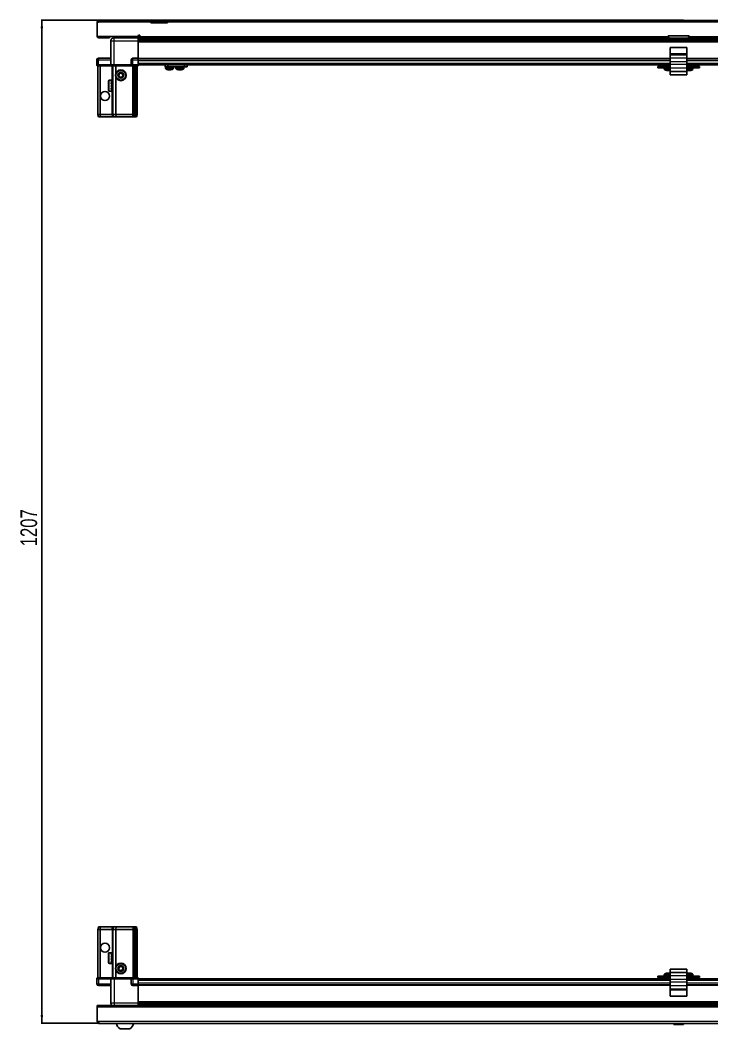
# Model space of a CAD drawing. Header units: millimetres. Extents: x 1219 to 5897, y -844 to 1914.
# Drawn here: x 1283 to 2115, y -844 to 369 of the extents above; entities that cross this region are included whole.
import ezdxf

# ---------------------------------------------------------------- set-up
doc = ezdxf.new("R2010")
doc.units = ezdxf.units.MM
doc.layers.add('FORMAT', color=7, linetype='Continuous')
doc.styles.add('SLDTEXTSTYLE0', font='TXT', dxfattribs={"width": 0.75})
doc.dimstyles.new('SLDDIMSTYLE0', dxfattribs={"dimtxt": 20, "dimasz": 10, "dimexe": 0, "dimexo": 0.0625, "dimgap": 5, "dimtad": 2, "dimdec": 1, "dimrnd": 1e-09, "dimzin": 12, "dimdsep": 46, "dimtxsty": 'SLDTEXTSTYLE0', "dimsah": 1, "dimcen": 0.09, "dimadec": 0, "dimazin": 3, "dimtfac": 1, "dimtofl": 0, "dimtmove": 0, "dimatfit": 3, "dimfxl": 0, "dimfrac": 2, "dimtolj": 1, "dimtzin": 12, "dimarcsym": 0})

# ---------------------------------------------------------------- blocks, each defined once
blk = doc.blocks.new('_D_10')
at = {"layer": 'FORMAT'}
for p, q in [((2068.9, 369.4), (1307.7, 369.4)), ((1308.7, 369.4), (1308.7, -837.6)), ((1377.2, -837.6), (1307.7, -837.6))]:
    blk.add_line(p, q, dxfattribs=at)
for points in [[(1308.7, 369.4), (1307.1, 359.4), (1310.2, 359.4)], [(1308.7, -837.6), (1310.2, -827.6), (1307.1, -827.6)]]:
    blk.add_solid(points, dxfattribs=at)
at = {"layer": 'FORMAT', "insert": (1282.9, -263.7), "char_height": 20, "attachment_point": 1, "rotation": 90, "style": 'SLDTEXTSTYLE0'}
blk.add_mtext('1207', dxfattribs=at)

msp = doc.modelspace()

# ---------------------------------------------------------------- linework, layer by layer
at = {"color": 7, "linetype": 'Continuous', "lineweight": 25}
for p, q in [((1376.16, 366.96), (1375.16, 366.96)), ((1375.16, 366.96), (1375.16, 366.06)), ((1375.16, 366.06), (1375.16, 349.56)), ((1376.16, 366.06), (1375.16, 366.06)), ((1376.16, 366.96), (1376.16, 366.06)), ((1376.76, 369.06), (1439.66, 369.06)), ((1400.02, 369.36), (1400.02, 369.06)), ((1400.02, 369.36), (1411.59, 369.36)), ((1411.59, 369.06), (1411.59, 369.36)), ((1439.66, 366.96), (1439.66, 369.06)), ((1439.66, 369.06), (1449.66, 369.06)), ((1449.66, 367.56), (1439.66, 367.56)), ((1439.66, 366.06), (1439.66, 366.96)), ((1459.66, 366.06), (1439.66, 366.06)), ((1449.66, 369.06), (1459.66, 369.06)), ((1459.66, 367.56), (1449.66, 367.56)), ((1459.66, 369.06), (1459.66, 366.96)), ((1459.66, 369.06), (2689.66, 369.06)), ((1459.66, 366.06), (1459.66, 366.96)), ((2068.87, 369.36), (2068.87, 369.06)), ((2068.87, 369.36), (2080.44, 369.36)), ((2080.44, 369.06), (2080.44, 369.36)), ((1375.16, 349.56), (1424.66, 349.56)), ((1377.26, 348.06), (1388.16, 348.06)), ((1390.16, 348.06), (1388.16, 348.06)), ((1390.16, 349.56), (1390.16, 348.06)), ((1391.66, 315.56), (1391.66, 344.56)), ((1395.41, 349.56), (1395.41, 348.06)), ((1424.66, 348.06), (1395.66, 348.06)), ((1421.91, 348.06), (1421.91, 349.56)), ((1424.66, 349.56), (1424.66, 350.41)), ((1424.66, 349.56), (1424.66, 348.06)), ((1424.66, 347.41), (1448.53, 347.41)), ((2724.66, 345.61), (1424.66, 345.61)), ((2724.66, 345.58), (1424.66, 345.58)), ((1424.66, 344.56), (1424.66, 323.56)), ((1426.66, 350.41), (1426.66, 349.66)), ((1426.66, 347.56), (1426.66, 349.66)), ((1426.66, 347.56), (2062.16, 347.56)), ((1443.16, 347.56), (1443.16, 347.41)), ((1443.32, 347.56), (1443.32, 347.41)), ((1443.53, 347.56), (1443.53, 347.41)), ((1444.08, 347.56), (1444.08, 347.41)), ((1444.49, 347.56), (1444.49, 347.41)), ((1445.38, 347.56), (1445.38, 347.41)), ((1445.96, 347.56), (1445.96, 347.41)), ((1447.1, 347.56), (1447.1, 347.41)), ((1447.8, 347.56), (1447.8, 347.41)), ((1448.53, 347.41), (1449.07, 347.41)), ((1449.07, 347.56), (1449.07, 347.41)), ((1449.07, 347.41), (1449.08, 347.41)), ((1449.08, 347.41), (1449.81, 347.41)), ((1449.26, 347.56), (1449.26, 347.41)), ((1449.76, 347.56), (1449.76, 347.41)), ((1449.81, 347.56), (1449.81, 347.41)), ((1449.81, 347.41), (1450.78, 347.41)), ((1449.81, 347.41), (1449.81, 347.41)), ((1450.78, 347.41), (2698.53, 347.41)), ((1451.1, 347.56), (1451.1, 347.41)), ((1451.12, 347.56), (1451.12, 347.41)), ((1451.81, 347.56), (1451.81, 347.41)), ((1452.99, 347.56), (1452.99, 347.41)), ((1453.6, 347.56), (1453.6, 347.41)), ((1454.55, 347.56), (1454.55, 347.41)), ((1455.01, 347.56), (1455.01, 347.41)), ((1455.63, 347.56), (1455.63, 347.41)), ((1455.89, 347.56), (1455.89, 347.41)), ((1456.13, 347.56), (1456.13, 347.41)), ((1456.16, 347.56), (1456.16, 347.41)), ((2087.16, 350.56), (2062.16, 350.56)), ((2062.16, 350.56), (2062.16, 349.66)), ((2062.16, 349.66), (2062.16, 347.56)), ((2084.16, 347.56), (2065.16, 347.56)), ((2087.16, 349.66), (2087.16, 350.56)), ((2087.16, 347.56), (2087.16, 349.66)), ((2087.16, 347.56), (2722.66, 347.56)), ((2084.66, 336.51), (2064.66, 336.51)), ((2064.66, 336.51), (2064.66, 328.78)), ((2064.66, 328.78), (2064.66, 327.34)), ((2084.66, 336.51), (2084.66, 328.78)), ((2084.66, 328.78), (2084.66, 327.34)), ((1374.66, 315.56), (1374.66, 321.56)), ((1374.66, 315.56), (1374.66, 315.22)), ((1374.66, 315.56), (1374.66, 315.56)), ((1374.66, 315.56), (1374.66, 315.22)), ((1376.66, 315.56), (1374.66, 315.56)), ((1391.66, 323.56), (1376.66, 323.56)), ((1376.66, 315.56), (1391.46, 315.56)), ((1391.46, 315.56), (1391.66, 315.56)), ((1391.66, 315.56), (1391.66, 314.36)), ((1391.66, 315.56), (1395.66, 315.56)), ((1395.66, 315.56), (1415.96, 315.56)), ((1415.96, 315.56), (1416.16, 315.56)), ((1416.16, 315.56), (1416.16, 321.56)), ((1416.16, 315.56), (1416.16, 314.36)), ((1418.16, 315.56), (1416.16, 315.56)), ((1416.16, 315.56), (1418.16, 315.56)), ((1424.66, 323.56), (1418.16, 323.56)), ((1418.16, 315.56), (1424.66, 315.56)), ((1424.66, 321.56), (1424.66, 323.56)), ((1424.66, 322.91), (2064.66, 322.91)), ((1424.66, 315.56), (1424.66, 321.56)), ((1424.66, 315.71), (2064.66, 315.71)), ((1424.66, 315.56), (1424.66, 315.22)), ((1457.11, 313.21), (1457.11, 315.71)), ((1460.11, 315.71), (1460.11, 313.21)), ((1480.31, 313.21), (1480.31, 315.71)), ((1483.31, 315.71), (1483.31, 313.21)), ((2059.66, 315.71), (2059.66, 313.71)), ((2064.66, 327.34), (2064.66, 323.57)), ((2064.66, 323.57), (2064.66, 319.24)), ((2064.66, 319.24), (2064.66, 316.01)), ((2064.66, 316.01), (2064.66, 311.69)), ((2084.66, 327.34), (2084.66, 323.57)), ((2084.66, 323.57), (2084.66, 319.24)), ((2084.66, 322.91), (2724.66, 322.91)), ((2084.66, 319.24), (2084.66, 316.01)), ((2084.66, 316.01), (2084.66, 311.69)), ((2084.66, 315.71), (2724.66, 315.71)), ((2089.66, 313.71), (2089.66, 315.71)), ((1374.66, 315.22), (1375.16, 314.36)), ((1374.66, 315.22), (1375.16, 314.36)), ((1375.16, 314.36), (1376.66, 314.36)), ((1376.16, 256.06), (1376.16, 314.36)), ((1391.46, 314.36), (1376.66, 314.36)), ((1378.66, 256.06), (1378.66, 314.36)), ((1391.66, 314.36), (1391.46, 314.36)), ((1395.66, 314.36), (1391.66, 314.36)), ((1394.16, 256.06), (1394.16, 314.36)), ((1415.96, 314.36), (1395.66, 314.36)), ((1397.66, 305.56), (1397.66, 314.36)), ((1416.16, 314.36), (1415.96, 314.36)), ((1416.16, 314.36), (1416.83, 314.36)), ((1424.66, 314.36), (1416.83, 314.36)), ((1418.16, 315.22), (1424.66, 315.22)), ((1419.16, 256.06), (1419.16, 314.36)), ((1420.16, 256.06), (1420.16, 314.36)), ((1421.66, 256.06), (1421.66, 314.36)), ((1423.16, 256.06), (1423.16, 314.36)), ((1424.66, 315.22), (1424.66, 314.36)), ((1460.11, 313.21), (1457.11, 313.21)), ((1457.46, 313.21), (1457.46, 311.3)), ((1480.31, 313.21), (1460.11, 313.21)), ((1466.96, 311.3), (1466.96, 313.21)), ((1469.91, 313.21), (1469.91, 311.3)), ((1469.96, 313.21), (1469.96, 311.3)), ((1479.46, 311.3), (1479.46, 313.21)), ((1483.31, 313.21), (1480.31, 313.21)), ((2049.66, 312.21), (2049.66, 313.71)), ((2049.66, 313.71), (2051.66, 313.71)), ((2051.66, 312.21), (2049.66, 312.21)), ((2051.66, 313.71), (2051.66, 312.21)), ((2051.66, 313.71), (2062.91, 313.71)), ((2051.66, 312.21), (2062.91, 312.21)), ((2057.41, 312.21), (2057.41, 310.3)), ((2062.91, 312.21), (2062.91, 313.71)), ((2062.91, 313.71), (2064.66, 313.71)), ((2064.66, 312.21), (2062.91, 312.21)), ((2064.66, 311.69), (2064.66, 307.71)), ((2084.66, 307.71), (2064.66, 307.71)), ((2064.66, 307.71), (2064.66, 303.71)), ((2084.66, 303.71), (2064.66, 303.71)), ((2084.66, 313.71), (2086.41, 313.71)), ((2086.41, 312.21), (2084.66, 312.21)), ((2084.66, 311.69), (2084.66, 307.71)), ((2084.66, 308.91), (2084.91, 308.83)), ((2084.66, 307.71), (2084.66, 303.71)), ((2086.41, 313.71), (2086.41, 312.21)), ((2086.41, 313.71), (2097.66, 313.71)), ((2086.41, 312.21), (2097.66, 312.21)), ((2091.91, 310.3), (2091.91, 312.21)), ((2097.66, 312.21), (2097.66, 313.71)), ((2097.66, 313.71), (2099.66, 313.71)), ((2099.66, 312.21), (2097.66, 312.21)), ((2099.66, 313.71), (2099.66, 312.21)), ((1388.96, 284.86), (1388.96, 296.26)), ((1392.66, 297.06), (1389.76, 297.06)), ((1392.16, 296.96), (1392.66, 296.96)), ((1392.16, 296.96), (1392.16, 296.8)), ((1392.16, 296.8), (1392.66, 296.8)), ((1392.16, 296.31), (1392.66, 296.31)), ((1392.16, 296.31), (1392.16, 295.93)), ((1392.16, 295.93), (1392.66, 295.93)), ((1392.16, 295.09), (1392.66, 295.09)), ((1392.16, 295.09), (1392.16, 294.53)), ((1392.16, 294.53), (1392.66, 294.53)), ((1392.16, 293.43), (1392.66, 293.43)), ((1392.16, 293.43), (1392.16, 292.75)), ((1392.16, 292.75), (1392.66, 292.75)), ((1392.16, 291.49), (1392.66, 291.49)), ((1392.16, 291.49), (1392.16, 290.75)), ((1392.66, 296.96), (1392.66, 297.06)), ((1392.66, 296.8), (1392.66, 296.96)), ((1392.66, 296.31), (1392.66, 296.8)), ((1392.66, 295.93), (1392.66, 296.31)), ((1392.66, 295.09), (1392.66, 295.93)), ((1392.66, 294.53), (1392.66, 295.09)), ((1392.76, 294.96), (1392.66, 294.96)), ((1392.66, 293.43), (1392.66, 294.53)), ((1392.66, 292.75), (1392.66, 293.43)), ((1392.66, 291.49), (1392.66, 292.75)), ((1392.66, 291.19), (1392.66, 291.49)), ((1392.76, 293.44), (1392.76, 294.96)), ((1392.76, 286.16), (1392.76, 293.44)), ((1393.64, 293.86), (1393.16, 294.56)), ((1393.16, 286.56), (1393.16, 294.56)), ((1394.12, 294.56), (1393.64, 293.86)), ((1393.64, 287.25), (1393.64, 293.86)), ((1394.16, 294.56), (1394.12, 294.56)), ((1394.12, 286.56), (1394.12, 294.56)), ((1397.66, 256.06), (1397.66, 300.56)), ((1389.76, 284.06), (1392.66, 284.06)), ((1392.16, 291.19), (1392.66, 291.19)), ((1392.16, 290.75), (1392.66, 290.75)), ((1392.16, 289.46), (1392.66, 289.46)), ((1392.16, 289.46), (1392.16, 288.74)), ((1392.16, 289.32), (1392.66, 289.32)), ((1392.16, 288.74), (1392.66, 288.74)), ((1392.16, 287.53), (1392.66, 287.53)), ((1392.16, 287.53), (1392.16, 286.9)), ((1392.16, 286.9), (1392.66, 286.9)), ((1392.16, 285.9), (1392.66, 285.9)), ((1392.16, 285.9), (1392.16, 285.42)), ((1392.16, 285.42), (1392.66, 285.42)), ((1392.16, 284.73), (1392.66, 284.73)), ((1392.16, 284.73), (1392.16, 284.44)), ((1392.16, 284.44), (1392.66, 284.44)), ((1392.16, 284.12), (1392.66, 284.12)), ((1392.16, 284.12), (1392.16, 284.06)), ((1392.16, 284.06), (1392.66, 284.06)), ((1392.66, 289.46), (1392.66, 290.75)), ((1392.66, 288.74), (1392.66, 289.32)), ((1392.66, 287.53), (1392.66, 288.74)), ((1392.66, 286.9), (1392.66, 287.53)), ((1392.66, 285.9), (1392.66, 286.9)), ((1392.66, 286.16), (1392.76, 286.16)), ((1392.66, 285.42), (1392.66, 285.9)), ((1392.66, 284.73), (1392.66, 285.42)), ((1392.66, 284.44), (1392.66, 284.73)), ((1392.66, 284.12), (1392.66, 284.44)), ((1392.66, 284.06), (1392.66, 284.12)), ((1392.66, 284.06), (1392.66, 284.06)), ((1393.16, 286.56), (1393.64, 287.25)), ((1393.64, 287.25), (1394.12, 286.56)), ((1394.12, 286.56), (1394.16, 286.56)), ((1378.66, 256.06), (1376.16, 256.06)), ((1376.16, 256.06), (1376.96, 253.06)), ((1393.16, 256.06), (1378.66, 256.06)), ((1378.66, 256.06), (1378.81, 253.06)), ((1394.16, 256.06), (1393.16, 256.06)), ((1397.66, 256.06), (1394.16, 256.06)), ((1394.16, 256.06), (1394.96, 253.06)), ((1418.16, 256.06), (1397.66, 256.06)), ((1397.99, 253.06), (1397.66, 256.06)), ((1419.16, 256.06), (1418.16, 256.06)), ((1420.16, 256.06), (1419.16, 256.06)), ((1419.96, 253.06), (1419.16, 256.06)), ((1421.66, 256.06), (1420.16, 256.06)), ((1420.7, 253.06), (1420.16, 256.06)), ((1421.2, 253.06), (1421.66, 256.06)), ((1423.16, 256.06), (1421.66, 256.06)), ((1422.35, 253.06), (1423.16, 256.06)), ((1376.96, 253.06), (1378.81, 253.06)), ((1378.81, 253.06), (1393.16, 253.06)), ((1393.16, 253.06), (1394.96, 253.06)), ((1394.96, 253.06), (1397.99, 253.06)), ((1397.99, 253.06), (1418.16, 253.06)), ((1418.16, 253.06), (1419.96, 253.06)), ((1419.96, 253.06), (1420.7, 253.06)), ((1420.7, 253.06), (1421.2, 253.06)), ((1421.2, 253.06), (1422.35, 253.06)), ((1376.16, -724.64), (1376.96, -721.64)), ((1376.16, -724.64), (1376.16, -782.94)), ((1378.66, -724.64), (1376.16, -724.64)), ((1376.96, -721.64), (1378.81, -721.64)), ((1378.66, -724.64), (1378.81, -721.64)), ((1378.66, -724.64), (1378.66, -782.94)), ((1393.16, -724.64), (1378.66, -724.64)), ((1378.81, -721.64), (1393.16, -721.64)), ((1393.16, -721.64), (1394.96, -721.64)), ((1394.16, -724.64), (1393.16, -724.64)), ((1394.16, -724.64), (1394.96, -721.64)), ((1397.66, -724.64), (1394.16, -724.64)), ((1394.16, -724.64), (1394.16, -782.94)), ((1394.96, -721.64), (1397.99, -721.64)), ((1397.99, -721.64), (1397.66, -724.64)), ((1397.66, -724.64), (1397.66, -769.14)), ((1418.16, -724.64), (1397.66, -724.64)), ((1397.99, -721.64), (1418.16, -721.64)), ((1418.16, -721.64), (1419.96, -721.64)), ((1419.16, -724.64), (1418.16, -724.64)), ((1419.96, -721.64), (1419.16, -724.64)), ((1419.16, -724.64), (1419.16, -782.94)), ((1420.16, -724.64), (1419.16, -724.64)), ((1419.96, -721.64), (1420.7, -721.64)), ((1420.7, -721.64), (1420.16, -724.64)), ((1420.16, -724.64), (1420.16, -782.94)), ((1421.66, -724.64), (1420.16, -724.64)), ((1420.7, -721.64), (1421.2, -721.64)), ((1421.2, -721.64), (1422.35, -721.64)), ((1421.2, -721.64), (1421.66, -724.64)), ((1421.66, -724.64), (1421.66, -782.94)), ((1423.16, -724.64), (1421.66, -724.64)), ((1422.35, -721.64), (1423.16, -724.64)), ((1423.16, -724.64), (1423.16, -782.94)), ((1388.96, -764.84), (1388.96, -753.44)), ((1392.16, -752.64), (1389.76, -752.64)), ((1392.16, -752.64), (1392.16, -752.65)), ((1392.16, -752.65), (1392.66, -752.65)), ((1392.16, -752.84), (1392.66, -752.84)), ((1392.16, -752.84), (1392.16, -753.06)), ((1392.16, -753.06), (1392.66, -753.06)), ((1392.16, -753.63), (1392.66, -753.63)), ((1392.16, -753.63), (1392.16, -754.06)), ((1392.16, -754.06), (1392.66, -754.06)), ((1392.16, -754.97), (1392.66, -754.97)), ((1392.16, -754.97), (1392.16, -755.56)), ((1392.16, -755.56), (1392.66, -755.56)), ((1392.16, -756.71), (1392.66, -756.71)), ((1392.16, -756.71), (1392.16, -757.41)), ((1392.16, -757.41), (1392.66, -757.41)), ((1392.16, -758.69), (1392.66, -758.69)), ((1392.16, -758.69), (1392.16, -759.43)), ((1392.16, -758.84), (1392.66, -758.84)), ((1392.16, -759.34), (1392.66, -759.34)), ((1392.16, -759.43), (1392.66, -759.43)), ((1392.16, -760.72), (1392.66, -760.72)), ((1392.16, -760.72), (1392.16, -761.42)), ((1392.16, -761.42), (1392.66, -761.42)), ((1392.16, -762.59), (1392.66, -762.59)), ((1392.16, -762.59), (1392.16, -763.19)), ((1392.16, -763.19), (1392.66, -763.19)), ((1392.16, -764.12), (1392.66, -764.12)), ((1392.16, -764.12), (1392.16, -764.57)), ((1392.16, -764.57), (1392.66, -764.57)), ((1392.66, -752.84), (1392.66, -752.65)), ((1392.66, -753.06), (1392.66, -752.84)), ((1392.66, -753.63), (1392.66, -753.06)), ((1392.66, -754.06), (1392.66, -753.63)), ((1392.66, -754.97), (1392.66, -754.06)), ((1392.76, -754.74), (1392.66, -754.74)), ((1392.66, -755.56), (1392.66, -754.97)), ((1392.66, -756.71), (1392.66, -755.56)), ((1392.66, -757.41), (1392.66, -756.71)), ((1392.66, -758.69), (1392.66, -757.41)), ((1392.66, -758.84), (1392.66, -758.69)), ((1392.66, -759.43), (1392.66, -759.34)), ((1392.66, -760.72), (1392.66, -759.43)), ((1392.66, -761.42), (1392.66, -760.72)), ((1392.66, -762.59), (1392.66, -761.42)), ((1392.66, -763.19), (1392.66, -762.59)), ((1392.66, -764.12), (1392.66, -763.19)), ((1392.66, -763.54), (1392.76, -763.54)), ((1392.66, -764.57), (1392.66, -764.12)), ((1392.66, -765.17), (1392.66, -764.57)), ((1392.76, -763.54), (1392.76, -754.74)), ((1393.64, -755.84), (1393.16, -755.14)), ((1393.16, -763.14), (1393.16, -755.14)), ((1393.16, -763.14), (1393.64, -762.45)), ((1394.12, -755.14), (1393.64, -755.84)), ((1393.64, -762.45), (1393.64, -755.84)), ((1393.64, -762.45), (1394.12, -763.14)), ((1394.16, -755.14), (1394.12, -755.14)), ((1394.12, -763.14), (1394.12, -755.14)), ((1394.12, -763.14), (1394.16, -763.14)), ((1389.76, -765.64), (1392.16, -765.64)), ((1392.16, -765.17), (1392.66, -765.17)), ((1392.16, -765.17), (1392.16, -765.41)), ((1392.16, -765.41), (1392.66, -765.41)), ((1392.16, -765.63), (1392.66, -765.63)), ((1392.16, -765.63), (1392.16, -765.64)), ((1392.16, -765.64), (1392.66, -765.64)), ((1392.66, -765.41), (1392.66, -765.17)), ((1392.66, -765.63), (1392.66, -765.41)), ((1392.66, -765.64), (1392.66, -765.63)), ((1397.66, -774.14), (1397.66, -782.94)), ((2064.66, -772.29), (2084.66, -772.29)), ((2064.66, -776.29), (2064.66, -772.29)), ((2064.66, -776.29), (2084.66, -776.29)), ((2064.66, -780.28), (2064.66, -776.29)), ((2084.66, -776.29), (2084.66, -772.29)), ((2084.66, -780.28), (2084.66, -776.29)), ((1375.16, -782.94), (1374.66, -783.81)), ((1374.66, -784.14), (1374.66, -783.81)), ((1374.66, -784.14), (1376.66, -784.14)), ((1374.66, -784.14), (1374.66, -790.14)), ((1376.66, -782.94), (1375.16, -782.94)), ((1376.66, -782.94), (1391.46, -782.94)), ((1391.46, -784.14), (1376.66, -784.14)), ((1376.66, -784.14), (1391.46, -784.14)), ((1391.46, -782.94), (1391.66, -782.94)), ((1391.66, -784.14), (1391.46, -784.14)), ((1391.66, -784.14), (1391.66, -782.94)), ((1391.66, -782.94), (1395.66, -782.94)), ((1395.66, -784.14), (1391.66, -784.14)), ((1391.66, -784.14), (1391.66, -813.14)), ((1395.66, -782.94), (1415.96, -782.94)), ((1415.96, -784.14), (1395.66, -784.14)), ((1415.96, -782.94), (1416.16, -782.94)), ((1416.16, -784.14), (1415.96, -784.14)), ((1416.16, -784.14), (1416.16, -782.94)), ((1416.83, -782.94), (1416.16, -782.94)), ((1416.16, -784.14), (1418.16, -784.14)), ((1416.16, -784.14), (1416.16, -790.14)), ((1416.83, -782.94), (1424.66, -782.94)), ((1424.66, -783.81), (1418.16, -783.81)), ((1424.66, -784.14), (1418.16, -784.14)), ((1418.16, -784.14), (1424.66, -784.14)), ((1424.66, -782.94), (1424.66, -783.81)), ((1424.66, -783.81), (1424.66, -783.81)), ((1424.66, -784.14), (1424.66, -783.81)), ((1424.66, -784.14), (1424.66, -784.14)), ((1424.66, -784.14), (1424.66, -790.14)), ((2064.66, -784.29), (1424.66, -784.29)), ((2049.66, -782.29), (2049.66, -780.79)), ((2049.66, -780.79), (2051.66, -780.79)), ((2051.66, -782.29), (2049.66, -782.29)), ((2051.66, -780.79), (2051.66, -782.29)), ((2062.91, -780.79), (2051.66, -780.79)), ((2062.91, -782.29), (2051.66, -782.29)), ((2057.41, -778.89), (2057.41, -780.79)), ((2059.66, -782.29), (2059.66, -784.29)), ((2062.91, -782.29), (2062.91, -780.79)), ((2062.91, -780.79), (2064.66, -780.79)), ((2064.66, -782.29), (2062.91, -782.29)), ((2063.33, -777.31), (2063.33, -777.31)), ((2064.66, -784.6), (2064.66, -780.28)), ((2064.66, -787.83), (2064.66, -784.6)), ((2064.66, -792.15), (2064.66, -787.83)), ((2084.66, -784.6), (2084.66, -780.28)), ((2084.66, -780.79), (2086.41, -780.79)), ((2086.41, -782.29), (2084.66, -782.29)), ((2724.66, -784.29), (2084.66, -784.29)), ((2084.66, -787.83), (2084.66, -784.6)), ((2084.66, -792.15), (2084.66, -787.83)), ((2086.41, -780.79), (2086.41, -782.29)), ((2097.66, -780.79), (2086.41, -780.79)), ((2097.66, -782.29), (2086.41, -782.29)), ((2088.33, -777.31), (2088.33, -777.31)), ((2089.66, -784.29), (2089.66, -782.29)), ((2091.91, -780.79), (2091.91, -778.89)), ((2097.66, -782.29), (2097.66, -780.79)), ((2097.66, -780.79), (2099.66, -780.79)), ((2099.66, -782.29), (2097.66, -782.29)), ((2099.66, -780.79), (2099.66, -782.29)), ((1391.66, -792.14), (1376.66, -792.14)), ((1424.66, -792.14), (1418.16, -792.14)), ((1424.66, -790.14), (1424.66, -792.14)), ((2064.66, -791.49), (1424.66, -791.49)), ((1424.66, -813.14), (1424.66, -792.14)), ((2064.66, -795.93), (2064.66, -792.15)), ((2064.66, -797.37), (2064.66, -795.93)), ((2064.66, -805.09), (2064.66, -797.37)), ((2724.66, -791.49), (2084.66, -791.49)), ((2084.66, -795.93), (2084.66, -792.15)), ((2084.66, -797.37), (2084.66, -795.93)), ((2084.66, -805.09), (2084.66, -797.37)), ((2064.66, -805.09), (2084.66, -805.09)), ((1375.16, -816.14), (2774.16, -816.14)), ((1375.16, -818.24), (1375.16, -816.14)), ((1375.16, -835.54), (1375.16, -818.24)), ((1390.16, -816.04), (1377.26, -816.04)), ((1390.16, -816.04), (1390.16, -816.14)), ((1424.66, -814.17), (2724.66, -814.17)), ((1424.66, -814.2), (2724.66, -814.2)), ((1448.53, -815.99), (1424.66, -815.99)), ((1443.16, -816.14), (1443.16, -815.99)), ((1443.2, -816.14), (1443.2, -815.99)), ((1443.47, -816.14), (1443.47, -815.99)), ((1443.73, -816.14), (1443.73, -815.99)), ((1444.38, -816.14), (1444.38, -815.99)), ((1444.84, -816.14), (1444.84, -815.99)), ((1445.81, -816.14), (1445.81, -815.99)), ((1446.43, -816.14), (1446.43, -815.99)), ((1447.62, -816.14), (1447.62, -815.99)), ((1448.28, -816.14), (1448.28, -815.99)), ((1448.33, -816.14), (1448.33, -815.99)), ((1449.62, -815.99), (1448.53, -815.99)), ((1450.35, -815.99), (1449.62, -815.99)), ((1449.62, -816.14), (1449.62, -815.99)), ((1449.62, -815.99), (1449.62, -815.99)), ((1449.63, -816.14), (1449.63, -815.99)), ((1450.13, -816.14), (1450.13, -815.99)), ((1450.36, -815.99), (1450.35, -815.99)), ((1450.36, -816.14), (1450.36, -815.99)), ((1450.78, -815.99), (1450.36, -815.99)), ((2698.53, -815.99), (1450.78, -815.99)), ((1451.63, -816.14), (1451.63, -815.99)), ((1452.32, -816.14), (1452.32, -815.99)), ((1453.45, -816.14), (1453.45, -815.99)), ((1454.02, -816.14), (1454.02, -815.99)), ((1454.9, -816.14), (1454.9, -815.99)), ((1455.3, -816.14), (1455.3, -815.99)), ((1455.83, -816.14), (1455.83, -815.99)), ((1456.02, -816.14), (1456.02, -815.99)), ((1456.16, -816.14), (1456.16, -815.99)), ((1377.26, -835.54), (1375.16, -835.54)), ((1377.26, -835.54), (1377.26, -837.64)), ((2772.06, -837.64), (1377.26, -837.64)), ((1402.66, -844.24), (1414.66, -844.24)), ((2069.86, -837.64), (2068.87, -838.63)), ((2068.87, -838.63), (2068.87, -839.14)), ((2080.44, -838.63), (2068.87, -838.63)), ((2080.44, -839.14), (2068.87, -839.14)), ((2080.44, -838.63), (2079.46, -837.64)), ((2080.44, -839.14), (2080.44, -838.63))]:
    msp.add_line(p, q, dxfattribs=at)
at = {"color": 8, "linetype": 'Continuous', "lineweight": 18}
for p, q in [((1439.66, 366.96), (1376.16, 366.96)), ((1449.66, 367.56), (1449.66, 369.06)), ((2689.66, 366.96), (1459.66, 366.96)), ((1377.26, 349.56), (1377.26, 348.06)), ((1388.16, 348.06), (1388.16, 349.56)), ((1395.66, 344.56), (1424.66, 344.56)), ((1395.66, 315.56), (1395.66, 344.56)), ((1424.66, 348.06), (1426.66, 348.06)), ((2724.66, 346.82), (1424.66, 346.82)), ((1424.66, 344.37), (2724.66, 344.37)), ((2724.66, 342.96), (1424.66, 342.96)), ((1426.66, 349.66), (2062.16, 349.66)), ((2062.16, 348.06), (2063.5, 348.06)), ((2085.82, 348.06), (2087.16, 348.06)), ((2087.16, 349.66), (2722.66, 349.66)), ((2084.66, 328.78), (2064.66, 328.78)), ((1374.66, 321.56), (1376.66, 321.56)), ((1376.66, 323.56), (1376.66, 321.56)), ((1376.66, 315.56), (1376.66, 321.56)), ((1376.66, 321.56), (1391.66, 321.56)), ((1376.66, 315.56), (1376.66, 314.36)), ((1391.46, 314.36), (1391.46, 315.56)), ((1395.66, 315.56), (1395.66, 314.36)), ((1415.96, 314.36), (1415.96, 315.56)), ((1416.16, 321.56), (1418.16, 321.56)), ((1418.16, 321.56), (1418.16, 323.56)), ((1418.16, 321.56), (1424.66, 321.56)), ((1418.16, 315.56), (1418.16, 321.56)), ((1418.16, 315.56), (1418.16, 315.22)), ((1424.66, 323.56), (2064.66, 323.56)), ((1424.66, 320.91), (2064.66, 320.91)), ((1424.66, 317.71), (2064.66, 317.71)), ((2084.66, 327.34), (2064.66, 327.34)), ((2084.66, 323.57), (2064.66, 323.57)), ((2084.66, 319.24), (2064.66, 319.24)), ((2084.66, 316.01), (2064.66, 316.01)), ((2084.66, 323.56), (2724.66, 323.56)), ((2084.66, 320.91), (2724.66, 320.91)), ((2084.66, 317.71), (2724.66, 317.71)), ((1393.16, 294.56), (1393.16, 314.36)), ((1418.16, 256.06), (1418.16, 314.36)), ((1466.96, 311.3), (1457.46, 311.3)), ((1466.76, 310.93), (1457.65, 310.93)), ((1469.96, 311.3), (1469.91, 311.3)), ((1479.46, 311.3), (1469.96, 311.3)), ((1470.15, 310.93), (1470.1, 310.93)), ((1479.26, 310.93), (1470.15, 310.93)), ((2064.66, 310.3), (2057.41, 310.3)), ((2064.66, 309.93), (2057.6, 309.93)), ((2084.66, 311.69), (2064.66, 311.69)), ((2091.91, 310.3), (2084.66, 310.3)), ((2091.71, 309.93), (2084.66, 309.93)), ((1389.76, 284.06), (1389.76, 297.06)), ((1393.16, 256.06), (1393.16, 286.56)), ((1393.16, 256.06), (1393.16, 253.06)), ((1418.16, 253.06), (1418.16, 256.06)), ((1393.16, -724.64), (1393.16, -721.64)), ((1393.16, -724.64), (1393.16, -755.14)), ((1418.16, -721.64), (1418.16, -724.64)), ((1418.16, -724.64), (1418.16, -782.94)), ((1389.76, -765.64), (1389.76, -752.64)), ((1393.16, -763.14), (1393.16, -782.94)), ((1376.66, -784.14), (1376.66, -782.94)), ((1376.66, -784.14), (1376.66, -790.14)), ((1391.46, -784.14), (1391.46, -782.94)), ((1395.66, -784.14), (1395.66, -782.94)), ((1395.66, -784.14), (1395.66, -813.14)), ((1415.96, -784.14), (1415.96, -782.94)), ((1418.16, -784.14), (1418.16, -783.81)), ((1418.16, -784.14), (1418.16, -790.14)), ((1424.66, -784.14), (1424.66, -783.81)), ((2064.66, -786.29), (1424.66, -786.29)), ((2057.41, -778.89), (2062.16, -778.89)), ((2057.6, -778.52), (2062.16, -778.52)), ((2062.16, -778.52), (2064.66, -778.52)), ((2062.16, -778.89), (2064.66, -778.89)), ((2064.66, -780.28), (2084.66, -780.28)), ((2064.66, -784.6), (2084.66, -784.6)), ((2064.66, -787.83), (2084.66, -787.83)), ((2084.66, -778.52), (2087.16, -778.52)), ((2084.66, -778.89), (2087.16, -778.89)), ((2724.66, -786.29), (2084.66, -786.29)), ((2087.16, -778.52), (2091.71, -778.52)), ((2087.16, -778.89), (2091.91, -778.89)), ((1374.66, -790.14), (1376.66, -790.14)), ((1376.66, -790.14), (1391.66, -790.14)), ((1376.66, -792.14), (1376.66, -790.14)), ((1416.16, -790.14), (1418.16, -790.14)), ((1418.16, -790.14), (1424.66, -790.14)), ((1418.16, -790.14), (1418.16, -792.14)), ((2064.66, -789.49), (1424.66, -789.49)), ((2064.66, -792.14), (1424.66, -792.14)), ((2064.66, -792.15), (2084.66, -792.15)), ((2064.66, -795.93), (2084.66, -795.93)), ((2064.66, -797.37), (2084.66, -797.37)), ((2724.66, -789.49), (2084.66, -789.49)), ((2724.66, -792.14), (2084.66, -792.14)), ((1424.66, -811.55), (2724.66, -811.55)), ((2724.66, -812.96), (1424.66, -812.96)), ((2774.16, -818.24), (1375.16, -818.24)), ((1377.26, -816.14), (1377.26, -816.04)), ((1395.66, -813.14), (1424.66, -813.14)), ((1424.66, -815.41), (2724.66, -815.41)), ((2772.06, -835.54), (1377.26, -835.54))]:
    msp.add_line(p, q, dxfattribs=at)
at = {"color": 7, "linetype": 'Continuous', "lineweight": 25, "flags": 128}
for points in [[(2064.66, -777.5), (2064.65, -777.49), (2064.33, -777.4)], [(2085.01, -777.39), (2084.69, -777.49), (2084.66, -777.5)], [(1377.26, -816.04), (1376.85, -816.09), (1376.62, -816.14)]]:
    msp.add_lwpolyline(points, dxfattribs=at)
at = {"color": 7, "linetype": 'Continuous', "lineweight": 25}
for centre, radius in [((1403.66, 303.06), 6.5), ((1403.66, 303.06), 3.46), ((1384.66, 278.06), 5.5), ((1384.66, -746.64), 5.5), ((1403.66, -771.64), 6.5), ((1403.66, -771.64), 3.46)]:
    msp.add_circle(centre, radius, dxfattribs=at)
at = {"color": 8, "linetype": 'Continuous', "lineweight": 18}
for centre in [(1403.66, 303.06), (1403.66, -771.64)]:
    msp.add_circle(centre, 5.7, dxfattribs=at)
at = {"color": 7, "linetype": 'Continuous', "lineweight": 25}
for centre, radius, start, end in [((1377.26, 350.16), 2.1, 196.60155, 270), ((1425.66, 350.41), 1, 0, 180), ((2065.16, 350.56), 3, 180, 270), ((2084.16, 350.56), 3, 270, 360), ((1376.66, 321.56), 2, 90, 180), ((1418.16, 321.56), 2, 90, 180), ((1403.66, 303.06), 2.5, 134.92207, 194.92207), ((1403.66, 303.06), 2.5, 74.92207, 134.92207), ((1403.66, 303.06), 2.5, 14.92207, 74.92207), ((1403.66, 303.06), 2.5, 314.92207, 14.92207), ((1457.91, 311.3), 0.45, 180, 235.28209), ((1462.21, 317.51), 8, 235.28209, 258.9392), ((1462.21, 317.51), 8, 281.00757, 304.71791), ((1466.51, 311.3), 0.45, 304.71791, 0), ((1470.36, 311.3), 0.45, 180, 235.28209), ((1470.41, 311.3), 0.45, 180, 235.28209), ((1474.66, 317.51), 8, 235.28209, 255.8287), ((1474.71, 317.51), 8, 235.28209, 259.06255), ((1474.71, 317.51), 8, 280.87532, 304.71791), ((1479.01, 311.3), 0.45, 304.71791, 0), ((2057.86, 310.3), 0.45, 180, 235.28209), ((2062.16, 316.51), 8, 235.28209, 259.10263), ((2062.16, 316.51), 8, 280.79755, 288.20996), ((2087.16, 316.51), 8, 286.33055, 304.71791), ((2091.46, 310.3), 0.45, 304.71791, 0), ((1389.76, 296.26), 0.8, 90, 180), ((1393.16, 294.96), 0.4, 180, 270), ((1403.66, 303.06), 2.5, 194.92207, 254.92207), ((1403.66, 303.06), 2.5, 254.92207, 314.92207), ((1389.76, 284.86), 0.8, 180, 270), ((1393.16, 286.16), 0.4, 90, 180), ((1389.76, -753.44), 0.8, 90, 180), ((1393.16, -754.74), 0.4, 180, 270), ((1393.16, -763.54), 0.4, 90, 180), ((1389.76, -764.84), 0.8, 180, 270), ((1403.66, -771.64), 2.5, 147.37605, 207.37605), ((1403.66, -771.64), 2.5, 207.37605, 267.37605), ((1403.66, -771.64), 2.5, 87.37605, 147.37605), ((1403.66, -771.64), 2.5, 267.37605, 327.37605), ((1403.66, -771.64), 2.5, 27.37605, 87.37605), ((1403.66, -771.64), 2.5, 327.37605, 27.37605), ((2057.86, -778.89), 0.45, 124.71791, 180), ((2062.16, -785.09), 8, 105.59831, 124.71791), ((2087.16, -785.09), 8, 55.28209, 74.20809), ((2091.46, -778.89), 0.45, 0, 55.28209), ((1376.66, -790.14), 2, 180, 270), ((1418.16, -790.14), 2, 180, 270), ((1377.26, -835.54), 2.1, 180, 270), ((1377.26, -835.54), 0.6, 180, 270), ((1409.68, -834.62), 11.91, 194.70035, 233.8734), ((1407.63, -834.62), 11.91, 306.1266, 345.29965)]:
    msp.add_arc(centre, radius, start, end, dxfattribs=at)
for centre, start_param, end_param in [((1418.16, 311.76), 0, 0.7227342), ((1418.16, -780.35), 2.4188584, 3.1415927)]:
    msp.add_ellipse(centre, major_axis=(0, 3.46), ratio=0.5773503, start_param=start_param, end_param=end_param, dxfattribs=at)
for points, knots in [([(1376.78, 368.97), (1376.69, 368.96), (1376.36, 368.91), (1375.87, 368.58), (1375.4, 368.03), (1375.18, 367.45), (1375.16, 367.08), (1375.16, 366.96)], [0, 0, 0, 0, 0.0979668, 0.3537447, 0.6095195, 0.8652942, 1, 1, 1, 1]), ([(1376.16, 366.96), (1376.2, 367.21), (1376.29, 367.7), (1376.43, 368.34), (1376.56, 368.81), (1376.67, 369.03), (1376.73, 369.05), (1376.76, 369.06)], [0, 0, 0, 0, 0.2302553, 0.4485219, 0.6667858, 0.8850496, 1, 1, 1, 1]), ([(1391.66, 344.56), (1391.7, 345), (1391.78, 345.67), (1392.21, 346.49), (1392.66, 347.05), (1393.22, 347.5), (1394.04, 347.94), (1394.72, 348.01), (1395.16, 348.06)], [0, 0, 0, 0, 0.2394568, 0.3683607, 0.5, 0.6316393, 0.7605432, 1, 1, 1, 1]), ([(1395.66, 348.06), (1395.59, 348.06), (1395.46, 348.06), (1395.3, 348.06), (1395.18, 348.06), (1395.16, 348.06), (1395.16, 348.06)], [0, 0, 0, 0, 0.2493943, 0.5003335, 0.7501667, 1, 1, 1, 1]), ([(1424.66, 344.56), (1424.66, 344.95), (1424.66, 345.74), (1424.66, 346.78), (1424.66, 347.58), (1424.66, 348), (1424.66, 348.04), (1424.66, 348.06)], [0, 0, 0, 0, 0.21469386, 0.42938772, 0.64408158, 0.85877544, 1, 1, 1, 1]), ([(1400.87, 303.81), (1401.24, 304.17), (1401.92, 304.85), (1402.6, 305.53), (1402.91, 305.84)], [0, 0, 0, 0, 0.5346859, 1, 1, 1, 1]), ([(1401.61, 301.02), (1401.52, 301.35), (1401.31, 302.15), (1401.06, 303.11), (1400.9, 303.69), (1400.87, 303.81)], [0, 0, 0, 0, 0.3629006, 0.8668753, 1, 1, 1, 1]), ([(1402.91, 305.84), (1403.41, 305.71), (1404.34, 305.46), (1405.27, 305.21), (1405.7, 305.09)], [0, 0, 0, 0, 0.5346859, 1, 1, 1, 1]), ([(1405.7, 305.09), (1405.73, 304.97), (1405.89, 304.39), (1406.14, 303.43), (1406.36, 302.64), (1406.44, 302.3)], [0, 0, 0, 0, 0.1331247, 0.6370994, 1, 1, 1, 1]), ([(1460.71, 309.65), (1460.71, 309.65), (1460.71, 309.64), (1460.57, 309.68), (1460.39, 309.73), (1460.24, 309.78), (1460.17, 309.82), (1460.15, 309.83), (1460.16, 309.83), (1460.17, 309.83), (1460.19, 309.82), (1460.26, 309.81), (1460.55, 309.74), (1460.93, 309.67), (1461.34, 309.64), (1461.62, 309.67), (1461.77, 309.73), (1461.88, 309.8), (1461.95, 309.82), (1461.97, 309.83), (1462, 309.83), (1462.02, 309.83), (1462.06, 309.82), (1462.16, 309.79), (1462.32, 309.72), (1462.54, 309.66), (1462.84, 309.64), (1463.18, 309.66), (1463.49, 309.71), (1463.73, 309.76), (1463.84, 309.79), (1463.93, 309.81), (1463.98, 309.82), (1464.02, 309.83), (1464.03, 309.83), (1464.04, 309.83), (1464.04, 309.83)], [0, 0, 0, 0, 0.0260981, 0.0798373, 0.1372046, 0.1783571, 0.1990393, 0.2033396, 0.2076895, 0.2107229, 0.2145438, 0.2214795, 0.2486016, 0.3557772, 0.404897, 0.4544227, 0.54605, 0.5914038, 0.5971187, 0.6013251, 0.6043817, 0.6074438, 0.6119905, 0.6242286, 0.6785193, 0.7597502, 0.8043048, 0.8490258, 0.923625, 0.9513598, 0.9687075, 0.9799959, 0.9911421, 0.9954732, 0.998845, 1, 1, 1, 1]), ([(1464.04, 309.83), (1464.04, 309.83), (1464.05, 309.83), (1464.05, 309.82), (1464.01, 309.79), (1463.87, 309.72), (1463.73, 309.67), (1463.68, 309.64), (1463.72, 309.65), (1463.74, 309.65)], [0, 0, 0, 0, 0.0151829, 0.0365363, 0.0956997, 0.3601423, 0.6752387, 0.8745348, 1, 1, 1, 1]), ([(1473.19, 309.65), (1473.2, 309.65), (1473.22, 309.65), (1473.07, 309.69), (1472.92, 309.76), (1472.8, 309.81), (1472.8, 309.83), (1472.8, 309.83), (1472.81, 309.83), (1472.84, 309.82), (1472.93, 309.81), (1473.27, 309.73), (1473.69, 309.65), (1474.13, 309.64), (1474.35, 309.68), (1474.51, 309.73), (1474.63, 309.78), (1474.71, 309.82), (1474.76, 309.83), (1474.79, 309.83), (1474.81, 309.83), (1474.84, 309.82), (1474.9, 309.81), (1475.03, 309.74), (1475.18, 309.67), (1475.49, 309.64), (1475.87, 309.67), (1476.26, 309.73), (1476.56, 309.8), (1476.67, 309.82), (1476.69, 309.83), (1476.7, 309.83), (1476.71, 309.83), (1476.71, 309.82), (1476.65, 309.79), (1476.47, 309.72), (1476.27, 309.66), (1476.23, 309.65), (1476.22, 309.65)], [0, 0, 0, 0, 0.0283629, 0.0806823, 0.1383562, 0.1672924, 0.1709175, 0.1737955, 0.1766977, 0.1800498, 0.1863992, 0.2130773, 0.319019, 0.3539804, 0.3992833, 0.4476446, 0.4823368, 0.4997721, 0.5033973, 0.5070643, 0.5096216, 0.5128427, 0.5186896, 0.5415539, 0.6319042, 0.6733129, 0.7150637, 0.7923067, 0.8305407, 0.8353583, 0.8389044, 0.8414812, 0.8440625, 0.8478955, 0.8582124, 0.9039802, 0.9724588, 1, 1, 1, 1]), ([(2060.65, 308.65), (2060.65, 308.65), (2060.66, 308.65), (2060.53, 308.68), (2060.34, 308.75), (2060.21, 308.81), (2060.2, 308.82), (2060.2, 308.83), (2060.21, 308.83), (2060.23, 308.83), (2060.28, 308.82), (2060.48, 308.77), (2060.81, 308.7), (2061.23, 308.65), (2061.57, 308.65), (2061.79, 308.69), (2061.95, 308.76), (2062.06, 308.81), (2062.13, 308.83), (2062.15, 308.83), (2062.17, 308.83), (2062.2, 308.82), (2062.27, 308.81), (2062.43, 308.73), (2062.61, 308.65), (2063.01, 308.64), (2063.33, 308.68), (2063.65, 308.73), (2063.89, 308.78), (2064.03, 308.82), (2064.08, 308.83), (2064.1, 308.83), (2064.11, 308.83), (2064.12, 308.82), (2064.1, 308.81), (2063.95, 308.74), (2063.76, 308.68), (2063.64, 308.64), (2063.66, 308.65), (2063.66, 308.65)], [0, 0, 0, 0, 0.0107986, 0.0543621, 0.1370986, 0.1577299, 0.1615047, 0.1653161, 0.1678592, 0.1703965, 0.1748191, 0.1884464, 0.2519024, 0.3158484, 0.35385, 0.4061453, 0.4637925, 0.4927153, 0.4963388, 0.4992154, 0.5021163, 0.5054668, 0.5118133, 0.5384791, 0.6443718, 0.679317, 0.724599, 0.772938, 0.8076141, 0.8250414, 0.8286649, 0.8323302, 0.8348863, 0.8381059, 0.84395, 0.8668038, 0.9571124, 0.9985019, 1, 1, 1, 1]), ([(2084.91, 308.83), (2084.91, 308.83), (2084.91, 308.83), (2084.92, 308.82), (2084.98, 308.81), (2085.28, 308.73), (2085.67, 308.65), (2085.93, 308.64), (2085.99, 308.68), (2085.99, 308.73), (2085.98, 308.78), (2085.98, 308.82), (2086.01, 308.83), (2086.02, 308.83), (2086.04, 308.83), (2086.07, 308.82), (2086.15, 308.81), (2086.4, 308.74), (2086.72, 308.67), (2087.15, 308.64), (2087.55, 308.67), (2087.88, 308.73), (2088.12, 308.8), (2088.24, 308.82), (2088.26, 308.83), (2088.28, 308.83), (2088.3, 308.83), (2088.32, 308.82), (2088.35, 308.79), (2088.32, 308.72), (2088.33, 308.66), (2088.45, 308.64), (2088.69, 308.66), (2088.95, 308.71), (2089.17, 308.76), (2089.27, 308.79), (2089.34, 308.81), (2089.38, 308.82), (2089.4, 308.83), (2089.41, 308.83), (2089.41, 308.83), (2089.41, 308.83)], [0, 0, 0, 0, 0.0019495, 0.0053008, 0.0116486, 0.0383202, 0.144236, 0.1791887, 0.2244806, 0.2728301, 0.3075137, 0.3249448, 0.3285691, 0.3322352, 0.3347919, 0.3380121, 0.3438576, 0.3667163, 0.4570446, 0.4984431, 0.5401837, 0.6174078, 0.6556324, 0.6604488, 0.663994, 0.6665702, 0.6691509, 0.6729829, 0.6832973, 0.7290539, 0.7975158, 0.8350667, 0.8727579, 0.9356307, 0.9590057, 0.9736265, 0.9831404, 0.9925345, 0.9961847, 0.9990266, 1, 1, 1, 1]), ([(1404.4, 300.27), (1403.9, 300.4), (1402.97, 300.65), (1402.04, 300.9), (1401.61, 301.02)], [0, 0, 0, 0, 0.5346859, 1, 1, 1, 1]), ([(1406.44, 302.3), (1406.08, 301.94), (1405.4, 301.26), (1404.72, 300.58), (1404.4, 300.27)], [0, 0, 0, 0, 0.5346859, 1, 1, 1, 1]), ([(1400.77, -771.51), (1401.05, -771.08), (1401.57, -770.27), (1402.09, -769.46), (1402.33, -769.08)], [0, 0, 0, 0, 0.5346859, 1, 1, 1, 1]), ([(1402.1, -774.08), (1402.04, -773.96), (1401.77, -773.43), (1401.31, -772.55), (1400.93, -771.82), (1400.77, -771.51)], [0, 0, 0, 0, 0.1331247, 0.6370994, 1, 1, 1, 1]), ([(1404.98, -774.21), (1404.47, -774.18), (1403.51, -774.14), (1402.55, -774.1), (1402.1, -774.08)], [0, 0, 0, 0, 0.5346859, 1, 1, 1, 1]), ([(1402.33, -769.08), (1402.85, -769.1), (1403.81, -769.15), (1404.77, -769.19), (1405.21, -769.21)], [0, 0, 0, 0, 0.5346859, 1, 1, 1, 1]), ([(1406.54, -771.78), (1406.26, -772.21), (1405.74, -773.02), (1405.23, -773.83), (1404.98, -774.21)], [0, 0, 0, 0, 0.53468586, 1, 1, 1, 1]), ([(1405.21, -769.21), (1405.37, -769.52), (1405.75, -770.25), (1406.21, -771.13), (1406.48, -771.67), (1406.54, -771.78)], [0, 0, 0, 0, 0.3629006, 0.8668753, 1, 1, 1, 1]), ([(2064.41, -777.42), (2064.41, -777.42), (2064.4, -777.42), (2064.38, -777.41), (2064.26, -777.38), (2063.99, -777.31), (2063.69, -777.25), (2063.46, -777.23), (2063.32, -777.25), (2063.33, -777.31), (2063.34, -777.38), (2063.33, -777.4), (2063.31, -777.41), (2063.29, -777.42), (2063.28, -777.42), (2063.25, -777.42), (2063.2, -777.41), (2062.99, -777.35), (2062.73, -777.29), (2062.37, -777.24), (2062.05, -777.23), (2061.67, -777.27), (2061.37, -777.34), (2061.14, -777.4), (2061.07, -777.41), (2061.05, -777.42), (2061.03, -777.42), (2061.01, -777.42), (2060.99, -777.41), (2060.97, -777.36), (2061, -777.29), (2060.96, -777.24), (2060.76, -777.24), (2060.46, -777.28), (2060.17, -777.35), (2059.96, -777.4), (2059.92, -777.41), (2059.92, -777.41)], [0, 0, 0, 0, 0.00283921, 0.0068323, 0.01789585, 0.06734662, 0.12626967, 0.16353806, 0.20111101, 0.28293001, 0.31092277, 0.32496165, 0.3307219, 0.33358425, 0.33647394, 0.33898567, 0.34370382, 0.3589427, 0.43172906, 0.47882611, 0.51356171, 0.55736927, 0.64056926, 0.6613161, 0.66511205, 0.66894485, 0.6715022, 0.67405368, 0.67850111, 0.69220472, 0.7560162, 0.82032044, 0.85853495, 0.91112312, 0.96909331, 0.99817811, 1, 1, 1, 1]), ([(2089.41, -777.42), (2089.41, -777.42), (2089.4, -777.42), (2089.38, -777.41), (2089.26, -777.38), (2088.99, -777.31), (2088.69, -777.25), (2088.46, -777.23), (2088.32, -777.25), (2088.33, -777.31), (2088.34, -777.38), (2088.33, -777.4), (2088.31, -777.41), (2088.29, -777.42), (2088.28, -777.42), (2088.25, -777.42), (2088.2, -777.41), (2087.99, -777.35), (2087.73, -777.29), (2087.37, -777.24), (2087.05, -777.23), (2086.67, -777.27), (2086.37, -777.34), (2086.14, -777.4), (2086.07, -777.41), (2086.05, -777.42), (2086.03, -777.42), (2086.01, -777.42), (2085.99, -777.41), (2085.97, -777.36), (2086, -777.29), (2085.96, -777.24), (2085.76, -777.24), (2085.46, -777.28), (2085.17, -777.35), (2084.96, -777.4), (2084.92, -777.41), (2084.92, -777.41)], [0, 0, 0, 0, 0.00283921, 0.0068323, 0.01789585, 0.06734662, 0.12626967, 0.16353806, 0.20111101, 0.28293001, 0.31092277, 0.32496165, 0.3307219, 0.33358425, 0.33647394, 0.33898567, 0.34370382, 0.3589427, 0.43172906, 0.47882611, 0.51356171, 0.55736927, 0.64056926, 0.6613161, 0.66511205, 0.66894485, 0.6715022, 0.67405368, 0.67850111, 0.69220472, 0.7560162, 0.82032044, 0.85853495, 0.91112312, 0.96909331, 0.99817811, 1, 1, 1, 1]), ([(1391.66, -813.14), (1391.7, -813.58), (1391.78, -814.26), (1392.21, -815.08), (1392.67, -815.63), (1393.07, -815.99), (1393.33, -816.12), (1393.38, -816.14)], [0, 0, 0, 0, 0.36301846, 0.55843766, 0.75800394, 0.95757021, 1, 1, 1, 1]), ([(1424.66, -813.14), (1424.66, -813.54), (1424.66, -814.33), (1424.66, -815.35), (1424.66, -815.98), (1424.66, -816.13), (1424.66, -816.14)], [0, 0, 0, 0, 0.32552014, 0.65104028, 0.97656042, 1, 1, 1, 1])]:
    msp.add_open_spline(points, degree=3, knots=knots, dxfattribs=at)
at = {"color": 8, "linetype": 'Continuous', "lineweight": 18}
for points in [[(1391.66, 344.56), (1391.72, 344.56), (1391.84, 344.56), (1392.76, 344.56), (1394.08, 344.56), (1395.13, 344.56), (1395.66, 344.56)], [(1391.66, -813.14), (1391.72, -813.14), (1391.84, -813.14), (1392.76, -813.14), (1394.08, -813.14), (1395.13, -813.14), (1395.66, -813.14)]]:
    msp.add_open_spline(points, degree=3, dxfattribs=at)
for points, knots in [([(1395.66, 344.56), (1395.66, 345), (1395.66, 345.67), (1395.66, 346.49), (1395.66, 347.05), (1395.66, 347.5), (1395.66, 347.94), (1395.66, 348.01), (1395.66, 348.06)], [0, 0, 0, 0, 0.2394568, 0.3683607, 0.5, 0.6316393, 0.7605432, 1, 1, 1, 1]), ([(1395.66, -813.14), (1395.66, -813.58), (1395.66, -814.26), (1395.66, -815.08), (1395.66, -815.63), (1395.66, -815.99), (1395.66, -816.12), (1395.66, -816.14)], [0, 0, 0, 0, 0.3630185, 0.5584377, 0.7580039, 0.9575702, 1, 1, 1, 1])]:
    msp.add_open_spline(points, degree=3, knots=knots, dxfattribs=at)

# ---------------------------------------------------------------- dimensions: what is measured, and where the dimension line sits
at = {"layer": 'FORMAT'}
dim = msp.add_linear_dim(base=(1308.66, -837.64), p1=(2068.87, 369.36), p2=(1377.26, -837.64), angle=90, dimstyle='SLDDIMSTYLE0', dxfattribs=at)
dim.commit()
dim.dimension.update_dxf_attribs({"geometry": '_D_10', "text_midpoint": (1308.66, -234.14), "dimtype": 160})

doc.saveas('drawing.dxf')
